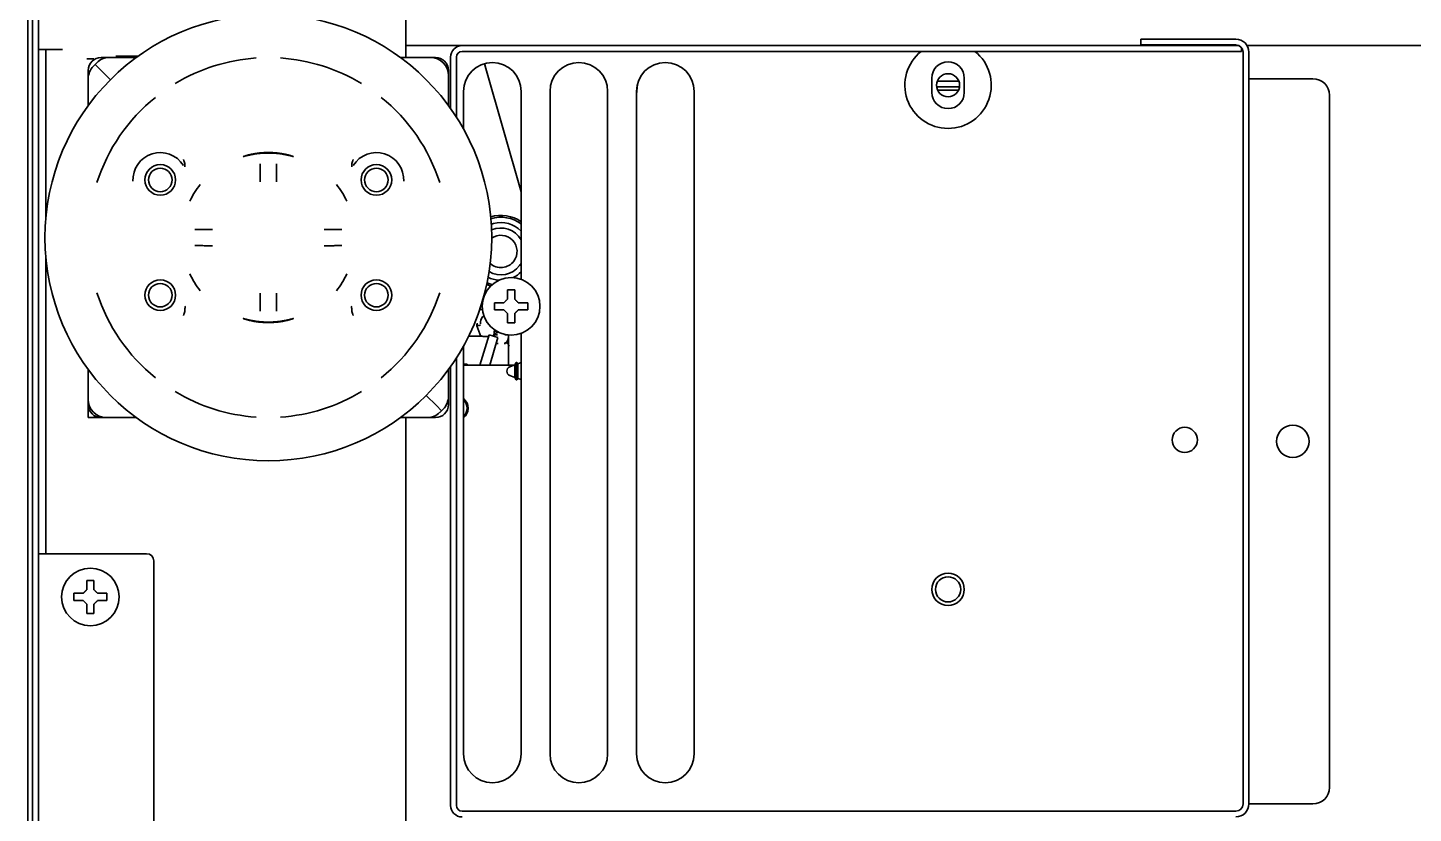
# Model space of a CAD drawing. Header units: inches. Extents: x 885 to 6823, y 710 to 5493.
# Drawn here: x 2614.3 to 2806.6, y 4476.8 to 4585.9 of the extents above; entities that cross this region are included whole.
import ezdxf

# ---------------------------------------------------------------- set-up
doc = ezdxf.new("R2010")
doc.units = ezdxf.units.IN
doc.layers.add('1', color=7, linetype='Continuous', true_color=0xffffff)

msp = doc.modelspace()

# ---------------------------------------------------------------- linework, layer by layer
at = {"layer": '1', "color": 7, "linetype": 'Continuous', "lineweight": 35}
for p, q in [((2615.78, 4582.88), (2615.78, 5239.08)), ((2615.78, 4582.88), (2615.78, 5239.08)), ((2614.28, 4976.88), (2614.28, 4413.08)), ((2614.96, 4416.08), (2614.96, 4975.88)), ((2666.78, 4581.79), (2666.78, 4740.59)), ((2674.58, 4583.43), (2666.78, 4583.43)), ((2674.58, 4583.43), (2780.48, 4583.43)), ((2768.78, 4584.33), (2771.08, 4584.33)), ((2768.78, 4584.33), (2768.78, 4583.53)), ((2771.08, 4583.53), (2768.78, 4583.53)), ((2781.98, 4584.33), (2771.08, 4584.33)), ((2781.98, 4583.53), (2771.08, 4583.53)), ((2780.48, 4583.43), (2782.42, 4583.43)), ((2782.78, 4583.13), (2782.78, 4582.63)), ((2898.86, 4583.43), (2783.55, 4583.43)), ((2615.78, 4582.88), (2617.78, 4582.88)), ((2615.78, 4512.88), (2615.78, 4582.88)), ((2615.78, 4582.88), (2617.78, 4582.88)), ((2615.78, 4512.88), (2615.78, 4582.88)), ((2616.78, 4559.27), (2616.78, 4582.88)), ((2616.78, 4559.27), (2616.78, 4582.88)), ((2617.78, 4582.88), (2619.11, 4582.88)), ((2617.78, 4582.88), (2619.11, 4582.88)), ((2625.63, 4581.78), (2624.48, 4581.78)), ((2625.63, 4581.78), (2629.35, 4581.78)), ((2629.63, 4581.98), (2626.5, 4581.98)), ((2666.01, 4581.78), (2670.18, 4581.78)), ((2670.88, 4581.78), (2670.18, 4581.78)), ((2672.98, 4574.7), (2672.98, 4581.83)), ((2673.78, 4573.51), (2673.78, 4581.83)), ((2674.58, 4582.63), (2780.48, 4582.63)), ((2782.78, 4582.63), (2780.48, 4582.63)), ((2782.98, 4478.13), (2782.98, 4582.53)), ((2783.78, 4478.13), (2783.78, 4582.53)), ((2622.68, 4579.98), (2622.68, 4578.83)), ((2623.64, 4580.82), (2623.41, 4580.6)), ((2623.64, 4580.82), (2623.86, 4581.05)), ((2623.64, 4580.82), (2624.35, 4580.12)), ((2623.64, 4580.82), (2624.35, 4580.12)), ((2625.76, 4578.7), (2624.35, 4580.12)), ((2625.76, 4578.7), (2624.35, 4580.12)), ((2672.68, 4579.28), (2672.68, 4579.98)), ((2672.68, 4579.28), (2672.68, 4575.11)), ((2677.87, 4580.26), (2677.68, 4580.93)), ((2682.78, 4563.13), (2677.87, 4580.26)), ((2622.68, 4578.83), (2622.68, 4575.11)), ((2698.78, 4576.66), (2698.9, 4578.07)), ((2739.78, 4576.93), (2739.78, 4578.93)), ((2743.61, 4577.7), (2740.45, 4577.7)), ((2740.54, 4578.51), (2743.52, 4578.51)), ((2744.28, 4578.93), (2744.28, 4576.93)), ((2783.78, 4578.83), (2784.78, 4578.83)), ((2784.78, 4578.83), (2792.68, 4578.83)), ((2674.78, 4571.83), (2674.78, 4577.08)), ((2682.78, 4577.08), (2682.78, 4550.98)), ((2686.78, 4485.08), (2686.78, 4577.08)), ((2694.78, 4577.08), (2694.78, 4485.08)), ((2698.78, 4485.08), (2698.78, 4577.08)), ((2706.78, 4577.08), (2706.78, 4485.08)), ((2740.59, 4577.23), (2743.47, 4577.23)), ((2794.98, 4480.43), (2794.98, 4576.53)), ((2636.1, 4566.62), (2636.1, 4566.94)), ((2659.26, 4566.62), (2659.26, 4566.94)), ((2616.78, 4512.88), (2616.78, 4554.29)), ((2616.78, 4512.88), (2616.78, 4554.29)), ((2636.1, 4546.95), (2636.1, 4546.62)), ((2659.26, 4546.95), (2659.26, 4546.62)), ((2677.48, 4546.78), (2677.02, 4546.78)), ((2677.35, 4547.28), (2677.19, 4547.28)), ((2679.08, 4547.23), (2679.08, 4547.73)), ((2679.08, 4546.73), (2679.08, 4547.23)), ((2683.68, 4547.73), (2683.68, 4547.23)), ((2683.68, 4547.23), (2683.68, 4546.73)), ((2676.61, 4544.81), (2676.61, 4544.52)), ((2677.34, 4543.08), (2675.49, 4543.08)), ((2676.76, 4544.55), (2676.61, 4544.52)), ((2676.61, 4544.52), (2677.02, 4543.39)), ((2678.31, 4543.27), (2677.05, 4539.08)), ((2677.49, 4543.06), (2678.24, 4543.06)), ((2678.31, 4543.27), (2679.55, 4542.89)), ((2678.41, 4539.08), (2679.55, 4542.89)), ((2679.01, 4543.76), (2679.01, 4543.83)), ((2679.01, 4543.76), (2679.01, 4543.24)), ((2679.01, 4543.76), (2679.16, 4543.76)), ((2679.01, 4543.06), (2679.01, 4543.24)), ((2679.16, 4543.76), (2679.4, 4543.76)), ((2679.51, 4543.55), (2679.51, 4543.7)), ((2681.01, 4543.24), (2681.01, 4543.04)), ((2682.78, 4543.48), (2682.78, 4485.08)), ((2674.78, 4485.08), (2674.78, 4541.73)), ((2679.51, 4542.04), (2679.51, 4542.14)), ((2679.51, 4541.97), (2679.51, 4542.04)), ((2680.51, 4542.14), (2680.51, 4542.04)), ((2680.51, 4542.04), (2680.51, 4541.97)), ((2681.01, 4541.82), (2681.01, 4539.08)), ((2672.98, 4477.93), (2672.98, 4538.87)), ((2673.78, 4477.93), (2673.78, 4540.05)), ((2674.78, 4539.18), (2675.28, 4539.18)), ((2674.78, 4539.08), (2681.87, 4539.08)), ((2675.28, 4539.08), (2675.28, 4539.18)), ((2681.88, 4539.09), (2681.21, 4538.84)), ((2682.08, 4539.43), (2681.88, 4539.09)), ((2681.88, 4537.37), (2681.88, 4539.09)), ((2682.08, 4537.04), (2682.08, 4539.43)), ((2682.18, 4539.43), (2682.08, 4539.43)), ((2682.29, 4539.24), (2682.18, 4539.43)), ((2682.18, 4539.43), (2682.18, 4537.04)), ((2682.78, 4539.41), (2682.29, 4539.24)), ((2682.29, 4539.24), (2682.29, 4537.23)), ((2622.68, 4538.45), (2622.68, 4534.28)), ((2672.68, 4538.45), (2672.68, 4534.73)), ((2681.21, 4537.62), (2681.88, 4537.37)), ((2681.88, 4537.37), (2682.08, 4537.04)), ((2682.08, 4537.04), (2682.18, 4537.04)), ((2682.18, 4537.04), (2682.29, 4537.23)), ((2682.29, 4537.23), (2682.78, 4537.05)), ((2622.68, 4534.28), (2622.68, 4533.58)), ((2622.68, 4533.58), (2622.68, 4531.78)), ((2671.01, 4533.45), (2669.6, 4534.86)), ((2671.01, 4533.45), (2669.6, 4534.86)), ((2671.01, 4533.45), (2671.72, 4532.74)), ((2671.01, 4533.45), (2671.72, 4532.74)), ((2672.68, 4533.58), (2672.68, 4534.73)), ((2622.68, 4531.78), (2624.48, 4531.78)), ((2624.48, 4531.78), (2625.18, 4531.78)), ((2625.18, 4531.78), (2629.35, 4531.78)), ((2666.01, 4531.78), (2669.73, 4531.78)), ((2666.78, 4431.08), (2666.78, 4531.79)), ((2669.73, 4531.78), (2670.88, 4531.78)), ((2671.5, 4532.51), (2671.72, 4532.74)), ((2671.95, 4532.97), (2671.72, 4532.74)), ((2615.78, 4431.08), (2615.78, 4512.88)), ((2615.78, 4431.08), (2615.78, 4512.88)), ((2615.78, 4512.88), (2617.78, 4512.88)), ((2615.78, 4512.88), (2617.78, 4512.88)), ((2617.78, 4512.88), (2630.78, 4512.88)), ((2617.78, 4512.88), (2630.78, 4512.88)), ((2631.78, 4456.97), (2631.78, 4511.88)), ((2631.78, 4456.97), (2631.78, 4511.88)), ((2620.68, 4506.88), (2620.68, 4507.38)), ((2620.68, 4506.38), (2620.68, 4506.88)), ((2625.28, 4507.38), (2625.28, 4506.88)), ((2625.28, 4506.88), (2625.28, 4506.38)), ((2783.78, 4478.13), (2784.78, 4478.13)), ((2784.78, 4478.13), (2792.68, 4478.13)), ((2781.98, 4477.13), (2674.58, 4477.13))]:
    msp.add_line(p, q, dxfattribs=at)
for centre, radius in [((2647.68, 4556.78), 31), ((2742.03, 4577.93), 1.6), ((2632.68, 4564.78), 2.13), ((2632.68, 4564.78), 1.63), ((2662.68, 4564.78), 2.13), ((2662.68, 4564.78), 1.63), ((2632.68, 4548.78), 2.13), ((2632.68, 4548.78), 1.63), ((2662.68, 4548.78), 2.13), ((2662.68, 4548.78), 1.63), ((2681.38, 4547.23), 4), ((2774.88, 4528.68), 1.75), ((2789.88, 4528.48), 2.25), ((2622.98, 4506.88), 4), ((2742.03, 4507.93), 2.25), ((2742.03, 4507.93), 1.75)]:
    msp.add_circle(centre, radius, dxfattribs=at)
for centre, radius, start, end in [((2674.58, 4581.83), 1.6, 90, 180), ((2781.98, 4582.53), 1.8, 0, 90), ((2781.98, 4582.53), 1, 0, 90), ((2624.48, 4579.98), 1.8, 90, 180), ((2625.63, 4579.28), 2.5, 90, 135), ((2647.68, 4556.78), 24.99, 93.8243, 121.1757), ((2647.68, 4556.78), 24.99, 58.8243, 86.1757), ((2670.18, 4579.28), 2.5, 0, 90), ((2670.88, 4579.98), 1.8, 0, 90), ((2674.58, 4581.83), 0.8, 90, 180), ((2742.03, 4577.93), 6, 128.43, 270), ((2742.03, 4578.93), 2.25, 0, 180), ((2742.03, 4577.93), 6, 270, 51.57), ((2625.18, 4578.83), 2.5, 135, 180), ((2678.78, 4577.08), 4, 0, 180), ((2690.78, 4577.08), 4, 0, 180), ((2702.78, 4577.08), 4, 0, 180), ((2792.68, 4576.53), 2.3, 0, 90), ((2647.68, 4556.78), 24.99, 128.8243, 162.147), ((2647.68, 4556.78), 24.99, 17.853, 51.1757), ((2742.03, 4576.93), 2.25, 180, 0), ((2632.68, 4564.78), 3.79, 32.2484, 182.8327), ((2662.68, 4564.78), 3.79, 357.1673, 147.7516), ((2647.68, 4556.78), 12, 142.0046, 155.1606), ((2647.68, 4556.78), 12, 24.8394, 37.9954), ((2679.95, 4554.85), 5, 55.5931, 106.3475), ((2679.95, 4554.85), 5, 55.5946, 106.3377), ((2679.95, 4554.85), 4.75, 53.5006, 106.9494), ((2679.95, 4554.85), 4.75, 53.5021, 106.9452), ((2679.95, 4554.85), 4, 104.504, 109.409), ((2679.95, 4554.85), 4, 45.059, 104.504), ((2679.95, 4554.85), 3.25, 29.6169, 113.4294), ((2679.95, 4554.85), 2.25, 323, 124.5106), ((2679.95, 4554.85), 3.25, 239.705, 323), ((2679.95, 4554.85), 2.25, 228.6238, 323), ((2679.95, 4554.85), 3.25, 323, 330.3856), ((2647.68, 4556.78), 12, 204.8394, 217.9954), ((2647.68, 4556.78), 12, 322.0046, 335.1606), ((2679.95, 4554.85), 4.75, 246.185, 255.365), ((2679.95, 4554.85), 4.75, 246.704, 255.3665), ((2679.95, 4554.85), 4, 243.734, 266.1384), ((2679.95, 4554.85), 4, 295.0677, 314.9352), ((2647.68, 4556.78), 24.99, 197.853, 231.1757), ((2647.68, 4556.78), 24.99, 308.8243, 342.147), ((2679.95, 4554.85), 5, 246.7756, 253.5762), ((2679.95, 4554.85), 5, 246.7884, 253.5777), ((2677.49, 4543.56), 0.5, 200, 270), ((2678.56, 4543.56), 0.5, 299.0927, 334.1581), ((2681.43, 4538.23), 0.65, 110, 250), ((2647.68, 4556.78), 24.99, 238.8243, 266.1757), ((2647.68, 4556.78), 24.99, 273.8243, 301.1757), ((2625.18, 4534.28), 2.5, 180, 270), ((2624.48, 4533.58), 1.8, 180, 270), ((2670.88, 4533.58), 1.8, 270, 0), ((2670.18, 4534.73), 2.5, 315, 0), ((2673.78, 4533.08), 1.65, 307.2994, 51.705), ((2673.78, 4533.08), 1.5, 311.8106, 48.1894), ((2669.73, 4534.28), 2.5, 270, 315), ((2630.78, 4511.88), 1, 0, 90), ((2630.78, 4511.88), 1, 0, 90), ((2678.78, 4485.08), 4, 180, 0), ((2690.78, 4485.08), 4, 180, 0), ((2702.78, 4485.08), 4, 180, 0), ((2792.68, 4480.43), 2.3, 270, 0), ((2674.58, 4477.93), 1.6, 180, 270), ((2674.58, 4477.93), 0.8, 180, 270), ((2781.98, 4478.13), 1.8, 270, 0), ((2781.98, 4478.13), 1, 270, 0)]:
    msp.add_arc(centre, radius, start, end, dxfattribs=at)
for points in [[(2623.48, 4581.58), (2623.31, 4581.58), (2622.98, 4581.58), (2622.65, 4581.58), (2622.48, 4581.58)], [(2644.18, 4568.02), (2644.18, 4568.02), (2644.19, 4568.03), (2644.21, 4568.04), (2644.25, 4568.05), (2644.31, 4568.07), (2644.38, 4568.09), (2644.47, 4568.12), (2644.58, 4568.15), (2644.7, 4568.19), (2644.84, 4568.23), (2644.99, 4568.26), (2645.16, 4568.3), (2645.34, 4568.34), (2645.53, 4568.38), (2645.73, 4568.42), (2645.94, 4568.45), (2646.16, 4568.48), (2646.38, 4568.51), (2646.61, 4568.54), (2646.85, 4568.56), (2647.08, 4568.57), (2647.32, 4568.58), (2647.56, 4568.59), (2647.8, 4568.59), (2648.04, 4568.58), (2648.28, 4568.57), (2648.51, 4568.56), (2648.75, 4568.54), (2648.98, 4568.51), (2649.2, 4568.48), (2649.42, 4568.45), (2649.63, 4568.42), (2649.83, 4568.38), (2650.02, 4568.34), (2650.2, 4568.3), (2650.37, 4568.26), (2650.52, 4568.23), (2650.66, 4568.19), (2650.78, 4568.15), (2650.89, 4568.12), (2650.98, 4568.09), (2651.05, 4568.07), (2651.11, 4568.05), (2651.15, 4568.04), (2651.17, 4568.03), (2651.18, 4568.02), (2651.18, 4568.02)], [(2651.18, 4568.02), (2651.18, 4568.02), (2651.17, 4568.02), (2651.15, 4568.03), (2651.11, 4568.04), (2651.05, 4568.05), (2650.98, 4568.07), (2650.89, 4568.1), (2650.78, 4568.12), (2650.66, 4568.16), (2650.52, 4568.19), (2650.37, 4568.22), (2650.2, 4568.26), (2650.02, 4568.3), (2649.83, 4568.33), (2649.63, 4568.37), (2649.42, 4568.4), (2649.2, 4568.43), (2648.98, 4568.46), (2648.75, 4568.48), (2648.52, 4568.5), (2648.28, 4568.51), (2648.04, 4568.52), (2647.8, 4568.52), (2647.56, 4568.52), (2647.32, 4568.52), (2647.08, 4568.51), (2646.84, 4568.5), (2646.61, 4568.48), (2646.38, 4568.46), (2646.16, 4568.43), (2645.94, 4568.4), (2645.73, 4568.37), (2645.53, 4568.33), (2645.34, 4568.3), (2645.16, 4568.26), (2644.99, 4568.22), (2644.84, 4568.19), (2644.7, 4568.16), (2644.58, 4568.12), (2644.47, 4568.1), (2644.38, 4568.07), (2644.31, 4568.05), (2644.25, 4568.04), (2644.21, 4568.03), (2644.19, 4568.02), (2644.18, 4568.02), (2644.18, 4568.02)], [(2680.88, 4549.53), (2681.05, 4549.53), (2681.38, 4549.53), (2681.71, 4549.53), (2681.88, 4549.53)], [(2680.88, 4548.23), (2680.88, 4548.29), (2680.88, 4548.39), (2680.88, 4548.56), (2680.88, 4548.71), (2680.88, 4548.87), (2680.88, 4549.02), (2680.88, 4549.18), (2680.88, 4549.34), (2680.88, 4549.47), (2680.88, 4549.53)], [(2680.38, 4546.73), (2680.33, 4546.73), (2680.22, 4546.73), (2680.06, 4546.73), (2679.9, 4546.73), (2679.74, 4546.73), (2679.59, 4546.73), (2679.43, 4546.73), (2679.27, 4546.73), (2679.14, 4546.73), (2679.08, 4546.73)], [(2680.38, 4547.73), (2680.4, 4547.76), (2680.45, 4547.8), (2680.52, 4547.87), (2680.59, 4547.95), (2680.67, 4548.02), (2680.74, 4548.09), (2680.81, 4548.16), (2680.86, 4548.21), (2680.88, 4548.23)], [(2680.88, 4546.23), (2680.85, 4546.26), (2680.8, 4546.31), (2680.73, 4546.38), (2680.66, 4546.45), (2680.59, 4546.52), (2680.52, 4546.59), (2680.45, 4546.66), (2680.4, 4546.71), (2680.38, 4546.73)], [(2681.88, 4548.23), (2681.91, 4548.21), (2681.96, 4548.15), (2682.03, 4548.08), (2682.1, 4548.01), (2682.17, 4547.94), (2682.24, 4547.87), (2682.31, 4547.8), (2682.36, 4547.75), (2682.38, 4547.73)], [(2682.38, 4546.73), (2682.36, 4546.71), (2682.31, 4546.66), (2682.24, 4546.59), (2682.17, 4546.52), (2682.09, 4546.45), (2682.02, 4546.37), (2681.95, 4546.3), (2681.9, 4546.26), (2681.88, 4546.23)], [(2682.38, 4547.73), (2682.43, 4547.73), (2682.54, 4547.73), (2682.7, 4547.73), (2682.86, 4547.73), (2683.02, 4547.73), (2683.17, 4547.73), (2683.33, 4547.73), (2683.49, 4547.73), (2683.62, 4547.73), (2683.68, 4547.73)], [(2651.18, 4545.54), (2651.18, 4545.54), (2651.17, 4545.54), (2651.15, 4545.53), (2651.11, 4545.51), (2651.05, 4545.49), (2650.98, 4545.47), (2650.89, 4545.44), (2650.78, 4545.41), (2650.66, 4545.37), (2650.52, 4545.34), (2650.37, 4545.3), (2650.2, 4545.26), (2650.02, 4545.22), (2649.83, 4545.18), (2649.63, 4545.14), (2649.42, 4545.11), (2649.2, 4545.08), (2648.98, 4545.05), (2648.75, 4545.03), (2648.51, 4545.01), (2648.28, 4544.99), (2648.04, 4544.98), (2647.8, 4544.98), (2647.56, 4544.98), (2647.32, 4544.98), (2647.08, 4544.99), (2646.85, 4545.01), (2646.61, 4545.03), (2646.38, 4545.05), (2646.16, 4545.08), (2645.94, 4545.11), (2645.73, 4545.14), (2645.53, 4545.18), (2645.34, 4545.22), (2645.16, 4545.26), (2644.99, 4545.3), (2644.84, 4545.34), (2644.7, 4545.37), (2644.58, 4545.41), (2644.47, 4545.44), (2644.38, 4545.47), (2644.31, 4545.49), (2644.25, 4545.51), (2644.21, 4545.53), (2644.19, 4545.54), (2644.18, 4545.54), (2644.18, 4545.54)], [(2644.18, 4545.54), (2644.18, 4545.54), (2644.19, 4545.54), (2644.21, 4545.54), (2644.25, 4545.53), (2644.31, 4545.51), (2644.38, 4545.49), (2644.47, 4545.47), (2644.58, 4545.44), (2644.7, 4545.41), (2644.84, 4545.37), (2644.99, 4545.34), (2645.16, 4545.3), (2645.34, 4545.27), (2645.53, 4545.23), (2645.73, 4545.2), (2645.94, 4545.16), (2646.16, 4545.13), (2646.38, 4545.11), (2646.61, 4545.09), (2646.84, 4545.07), (2647.08, 4545.05), (2647.32, 4545.04), (2647.56, 4545.04), (2647.8, 4545.04), (2648.04, 4545.04), (2648.28, 4545.05), (2648.52, 4545.07), (2648.75, 4545.09), (2648.98, 4545.11), (2649.2, 4545.13), (2649.42, 4545.16), (2649.63, 4545.2), (2649.83, 4545.23), (2650.02, 4545.27), (2650.2, 4545.3), (2650.37, 4545.34), (2650.52, 4545.37), (2650.66, 4545.41), (2650.78, 4545.44), (2650.89, 4545.47), (2650.98, 4545.49), (2651.05, 4545.51), (2651.11, 4545.53), (2651.15, 4545.54), (2651.17, 4545.54), (2651.18, 4545.54), (2651.18, 4545.54)], [(2676.61, 4544.81), (2676.61, 4544.81), (2676.66, 4544.81), (2676.76, 4544.81)], [(2681.88, 4544.93), (2681.71, 4544.93), (2681.38, 4544.93), (2681.05, 4544.93), (2680.88, 4544.93)], [(2681.88, 4546.23), (2681.88, 4546.18), (2681.88, 4546.07), (2681.88, 4545.91), (2681.88, 4545.75), (2681.88, 4545.59), (2681.88, 4545.44), (2681.88, 4545.29), (2681.88, 4545.12), (2681.88, 4545), (2681.88, 4544.93)], [(2677.11, 4544.61), (2677.07, 4544.6), (2676.98, 4544.58), (2676.86, 4544.56), (2676.79, 4544.55), (2676.76, 4544.55)], [(2681.01, 4543.04), (2681.01, 4542.91), (2681.01, 4542.66), (2681.01, 4542.31), (2681.01, 4542.01), (2681.01, 4541.87), (2681.01, 4541.82)], [(2622.48, 4509.18), (2622.65, 4509.18), (2622.98, 4509.18), (2623.31, 4509.18), (2623.48, 4509.18)], [(2622.48, 4507.88), (2622.48, 4507.94), (2622.48, 4508.04), (2622.48, 4508.21), (2622.48, 4508.36), (2622.48, 4508.52), (2622.48, 4508.67), (2622.48, 4508.83), (2622.48, 4508.99), (2622.48, 4509.12), (2622.48, 4509.18)], [(2621.98, 4506.38), (2621.93, 4506.38), (2621.82, 4506.38), (2621.66, 4506.38), (2621.5, 4506.38), (2621.34, 4506.38), (2621.19, 4506.38), (2621.03, 4506.38), (2620.87, 4506.38), (2620.74, 4506.38), (2620.68, 4506.38)], [(2621.98, 4507.38), (2622, 4507.41), (2622.05, 4507.45), (2622.12, 4507.52), (2622.19, 4507.6), (2622.27, 4507.67), (2622.34, 4507.74), (2622.41, 4507.81), (2622.46, 4507.86), (2622.48, 4507.88)], [(2622.48, 4505.88), (2622.45, 4505.91), (2622.4, 4505.96), (2622.33, 4506.03), (2622.26, 4506.1), (2622.19, 4506.17), (2622.12, 4506.24), (2622.05, 4506.31), (2622, 4506.36), (2621.98, 4506.38)], [(2623.48, 4507.88), (2623.51, 4507.86), (2623.56, 4507.8), (2623.63, 4507.73), (2623.7, 4507.66), (2623.77, 4507.59), (2623.84, 4507.52), (2623.91, 4507.45), (2623.96, 4507.4), (2623.98, 4507.38)], [(2623.98, 4506.38), (2623.96, 4506.36), (2623.91, 4506.31), (2623.84, 4506.24), (2623.77, 4506.17), (2623.69, 4506.1), (2623.62, 4506.02), (2623.55, 4505.95), (2623.5, 4505.91), (2623.48, 4505.88)], [(2623.98, 4507.38), (2624.03, 4507.38), (2624.14, 4507.38), (2624.3, 4507.38), (2624.46, 4507.38), (2624.62, 4507.38), (2624.77, 4507.38), (2624.93, 4507.38), (2625.09, 4507.38), (2625.22, 4507.38), (2625.28, 4507.38)], [(2623.48, 4504.58), (2623.31, 4504.58), (2622.98, 4504.58), (2622.65, 4504.58), (2622.48, 4504.58)], [(2623.48, 4505.88), (2623.48, 4505.83), (2623.48, 4505.72), (2623.48, 4505.56), (2623.48, 4505.4), (2623.48, 4505.24), (2623.48, 4505.09), (2623.48, 4504.94), (2623.48, 4504.77), (2623.48, 4504.65), (2623.48, 4504.58)]]:
    msp.add_open_spline(points, degree=3, dxfattribs=at)
for points, knots in [([(2636.08, 4567.07), (2636.05, 4567.16), (2636.02, 4567.26), (2635.98, 4567.39), (2635.96, 4567.44), (2635.93, 4567.51), (2635.93, 4567.53), (2635.91, 4567.58), (2635.9, 4567.6), (2635.89, 4567.62)], [0, 0, 0, 0, 0.5, 0.5, 0.75, 0.75, 0.875, 0.875, 1, 1, 1, 1]), ([(2636.1, 4566.94), (2636.1, 4566.96), (2636.1, 4566.98), (2636.09, 4567.03), (2636.09, 4567.05), (2636.08, 4567.07)], [0, 0, 0, 0, 0.5, 0.5, 1, 1, 1, 1]), ([(2646.56, 4567), (2646.56, 4566.91), (2646.56, 4566.83), (2646.56, 4566.65), (2646.56, 4566.47), (2646.56, 4566.27), (2646.55, 4566.14), (2646.55, 4566.12), (2646.55, 4566.07), (2646.55, 4566.04), (2646.55, 4565.96), (2646.55, 4565.91), (2646.55, 4565.75), (2646.55, 4565.54), (2646.55, 4565.31), (2646.55, 4565.15), (2646.55, 4565.06), (2646.55, 4564.97), (2646.55, 4564.92), (2646.55, 4564.89), (2646.55, 4564.74), (2646.55, 4564.63), (2646.55, 4564.51)], [0, 0, 0, 0, 0.125, 0.125, 0.25, 0.375, 0.375, 0.40625, 0.40625, 0.4375, 0.4375, 0.5, 0.5, 0.625, 0.75, 0.75, 0.8125, 0.84375, 0.84375, 0.875, 0.875, 1, 1, 1, 1]), ([(2648.81, 4564.51), (2648.81, 4564.63), (2648.81, 4564.74), (2648.81, 4564.97), (2648.81, 4565.2), (2648.81, 4565.42), (2648.81, 4565.56), (2648.81, 4565.58), (2648.81, 4565.64), (2648.81, 4565.67), (2648.81, 4565.75), (2648.81, 4565.8), (2648.81, 4565.96), (2648.81, 4566.17), (2648.81, 4566.36), (2648.8, 4566.51), (2648.8, 4566.58), (2648.8, 4566.65), (2648.8, 4566.69), (2648.8, 4566.72), (2648.8, 4566.83), (2648.8, 4566.91), (2648.8, 4567)], [0, 0, 0, 0, 0.125, 0.125, 0.25, 0.375, 0.375, 0.40625, 0.40625, 0.4375, 0.4375, 0.5, 0.5, 0.625, 0.75, 0.75, 0.8125, 0.84375, 0.84375, 0.875, 0.875, 1, 1, 1, 1]), ([(2659.26, 4566.94), (2659.26, 4566.96), (2659.26, 4566.98), (2659.27, 4567.03), (2659.27, 4567.05), (2659.28, 4567.07)], [0, 0, 0, 0, 0.5, 0.5, 1, 1, 1, 1]), ([(2659.28, 4567.07), (2659.31, 4567.16), (2659.34, 4567.26), (2659.38, 4567.39), (2659.4, 4567.44), (2659.43, 4567.51), (2659.43, 4567.53), (2659.45, 4567.58), (2659.46, 4567.6), (2659.47, 4567.62)], [0, 0, 0, 0, 0.5, 0.5, 0.75, 0.75, 0.875, 0.875, 1, 1, 1, 1]), ([(2639.95, 4557.91), (2639.83, 4557.91), (2639.72, 4557.91), (2639.49, 4557.91), (2639.26, 4557.91), (2639.04, 4557.91), (2638.9, 4557.91), (2638.88, 4557.91), (2638.82, 4557.91), (2638.8, 4557.91), (2638.71, 4557.91), (2638.66, 4557.91), (2638.5, 4557.91), (2638.29, 4557.91), (2638.1, 4557.91), (2637.95, 4557.91), (2637.88, 4557.91), (2637.81, 4557.9), (2637.77, 4557.9), (2637.75, 4557.9), (2637.63, 4557.9), (2637.55, 4557.9), (2637.47, 4557.9)], [0, 0, 0, 0, 0.125, 0.125, 0.25, 0.375, 0.375, 0.40625, 0.40625, 0.4375, 0.4375, 0.5, 0.5, 0.625, 0.75, 0.75, 0.8125, 0.84375, 0.84375, 0.875, 0.875, 1, 1, 1, 1]), ([(2657.89, 4557.9), (2657.81, 4557.9), (2657.73, 4557.9), (2657.55, 4557.9), (2657.37, 4557.91), (2657.17, 4557.91), (2657.04, 4557.91), (2657.02, 4557.91), (2656.97, 4557.91), (2656.94, 4557.91), (2656.86, 4557.91), (2656.81, 4557.91), (2656.65, 4557.91), (2656.43, 4557.91), (2656.21, 4557.91), (2656.04, 4557.91), (2655.96, 4557.91), (2655.87, 4557.91), (2655.82, 4557.91), (2655.79, 4557.91), (2655.64, 4557.91), (2655.53, 4557.91), (2655.41, 4557.91)], [0, 0, 0, 0, 0.125, 0.125, 0.25, 0.375, 0.375, 0.40625, 0.40625, 0.4375, 0.4375, 0.5, 0.5, 0.625, 0.75, 0.75, 0.8125, 0.84375, 0.84375, 0.875, 0.875, 1, 1, 1, 1]), ([(2637.47, 4555.66), (2637.55, 4555.66), (2637.63, 4555.66), (2637.81, 4555.66), (2637.99, 4555.66), (2638.19, 4555.66), (2638.32, 4555.66), (2638.34, 4555.66), (2638.4, 4555.66), (2638.42, 4555.66), (2638.5, 4555.66), (2638.55, 4555.66), (2638.71, 4555.65), (2638.93, 4555.65), (2639.15, 4555.65), (2639.32, 4555.65), (2639.4, 4555.65), (2639.49, 4555.65), (2639.54, 4555.65), (2639.57, 4555.65), (2639.72, 4555.65), (2639.83, 4555.65), (2639.95, 4555.65)], [0, 0, 0, 0, 0.125, 0.125, 0.25, 0.375, 0.375, 0.40625, 0.40625, 0.4375, 0.4375, 0.5, 0.5, 0.625, 0.75, 0.75, 0.8125, 0.84375, 0.84375, 0.875, 0.875, 1, 1, 1, 1]), ([(2655.41, 4555.65), (2655.53, 4555.65), (2655.64, 4555.65), (2655.87, 4555.65), (2656.1, 4555.65), (2656.32, 4555.65), (2656.46, 4555.65), (2656.48, 4555.65), (2656.54, 4555.65), (2656.57, 4555.65), (2656.65, 4555.65), (2656.7, 4555.65), (2656.86, 4555.66), (2657.07, 4555.66), (2657.26, 4555.66), (2657.41, 4555.66), (2657.48, 4555.66), (2657.55, 4555.66), (2657.59, 4555.66), (2657.61, 4555.66), (2657.73, 4555.66), (2657.81, 4555.66), (2657.89, 4555.66)], [0, 0, 0, 0, 0.125, 0.125, 0.25, 0.375, 0.375, 0.40625, 0.40625, 0.4375, 0.4375, 0.5, 0.5, 0.625, 0.75, 0.75, 0.8125, 0.84375, 0.84375, 0.875, 0.875, 1, 1, 1, 1]), ([(2646.55, 4549.05), (2646.55, 4548.93), (2646.55, 4548.82), (2646.55, 4548.59), (2646.55, 4548.37), (2646.55, 4548.14), (2646.55, 4548.01), (2646.55, 4547.98), (2646.55, 4547.92), (2646.55, 4547.9), (2646.55, 4547.81), (2646.55, 4547.76), (2646.55, 4547.6), (2646.55, 4547.39), (2646.56, 4547.2), (2646.56, 4547.06), (2646.56, 4546.99), (2646.56, 4546.92), (2646.56, 4546.87), (2646.56, 4546.85), (2646.56, 4546.74), (2646.56, 4546.65), (2646.56, 4546.57)], [0, 0, 0, 0, 0.125, 0.125, 0.25, 0.375, 0.375, 0.40625, 0.40625, 0.4375, 0.4375, 0.5, 0.5, 0.625, 0.75, 0.75, 0.8125, 0.84375, 0.84375, 0.875, 0.875, 1, 1, 1, 1]), ([(2648.8, 4546.57), (2648.8, 4546.65), (2648.8, 4546.74), (2648.8, 4546.91), (2648.8, 4547.1), (2648.81, 4547.29), (2648.81, 4547.42), (2648.81, 4547.45), (2648.81, 4547.5), (2648.81, 4547.52), (2648.81, 4547.6), (2648.81, 4547.65), (2648.81, 4547.81), (2648.81, 4548.03), (2648.81, 4548.25), (2648.81, 4548.42), (2648.81, 4548.5), (2648.81, 4548.59), (2648.81, 4548.65), (2648.81, 4548.67), (2648.81, 4548.82), (2648.81, 4548.93), (2648.81, 4549.05)], [0, 0, 0, 0, 0.125, 0.125, 0.25, 0.375, 0.375, 0.40625, 0.40625, 0.4375, 0.4375, 0.5, 0.5, 0.625, 0.75, 0.75, 0.8125, 0.84375, 0.84375, 0.875, 0.875, 1, 1, 1, 1]), ([(2681.88, 4549.53), (2681.88, 4549.33), (2681.88, 4549.12), (2681.88, 4548.79), (2681.88, 4548.68), (2681.88, 4548.46), (2681.88, 4548.35), (2681.88, 4548.23)], [0, 0, 0, 0, 0.5, 0.5, 0.75, 0.75, 1, 1, 1, 1]), ([(2636.1, 4546.62), (2636.1, 4546.6), (2636.1, 4546.58), (2636.09, 4546.54), (2636.09, 4546.52), (2636.08, 4546.49)], [0, 0, 0, 0, 0.5, 0.5, 1, 1, 1, 1]), ([(2636.16, 4547.26), (2636.15, 4547.21), (2636.14, 4547.17), (2636.12, 4547.06), (2636.11, 4547.01), (2636.1, 4546.95)], [0, 0, 0, 0, 0.5, 0.5, 1, 1, 1, 1]), ([(2659.26, 4546.95), (2659.25, 4547.01), (2659.24, 4547.06), (2659.22, 4547.17), (2659.21, 4547.21), (2659.2, 4547.26)], [0, 0, 0, 0, 0.5, 0.5, 1, 1, 1, 1]), ([(2659.26, 4546.62), (2659.26, 4546.6), (2659.26, 4546.58), (2659.27, 4546.54), (2659.27, 4546.52), (2659.28, 4546.49)], [0, 0, 0, 0, 0.5, 0.5, 1, 1, 1, 1]), ([(2679.08, 4547.73), (2679.28, 4547.73), (2679.49, 4547.73), (2679.82, 4547.73), (2679.93, 4547.73), (2680.15, 4547.73), (2680.27, 4547.73), (2680.38, 4547.73)], [0, 0, 0, 0, 0.5, 0.5, 0.75, 0.75, 1, 1, 1, 1]), ([(2683.68, 4546.73), (2683.48, 4546.73), (2683.27, 4546.73), (2682.94, 4546.73), (2682.83, 4546.73), (2682.61, 4546.73), (2682.5, 4546.73), (2682.38, 4546.73)], [0, 0, 0, 0, 0.5, 0.5, 0.75, 0.75, 1, 1, 1, 1]), ([(2636.08, 4546.49), (2636.05, 4546.4), (2636.02, 4546.31), (2635.98, 4546.17), (2635.96, 4546.12), (2635.93, 4546.06), (2635.93, 4546.03), (2635.91, 4545.99), (2635.9, 4545.96), (2635.89, 4545.94)], [0, 0, 0, 0, 0.5, 0.5, 0.75, 0.75, 0.875, 0.875, 1, 1, 1, 1]), ([(2659.28, 4546.49), (2659.31, 4546.4), (2659.34, 4546.31), (2659.38, 4546.17), (2659.4, 4546.12), (2659.43, 4546.06), (2659.43, 4546.03), (2659.45, 4545.99), (2659.46, 4545.96), (2659.47, 4545.94)], [0, 0, 0, 0, 0.5, 0.5, 0.75, 0.75, 0.875, 0.875, 1, 1, 1, 1]), ([(2677.61, 4545.95), (2677.54, 4545.89), (2677.25, 4545.57), (2677.11, 4545.15), (2677.11, 4544.81)], [0, 0, 0, 0, 0.20289, 1, 1, 1, 1]), ([(2680.88, 4544.93), (2680.88, 4545.13), (2680.88, 4545.34), (2680.88, 4545.67), (2680.88, 4545.78), (2680.88, 4546), (2680.88, 4546.12), (2680.88, 4546.23)], [0, 0, 0, 0, 0.5, 0.5, 0.75, 0.75, 1, 1, 1, 1]), ([(2679.01, 4543.24), (2679.01, 4543.26), (2679.01, 4543.28), (2679.03, 4543.31), (2679.04, 4543.33), (2679.06, 4543.37), (2679.08, 4543.39), (2679.11, 4543.42), (2679.13, 4543.44), (2679.16, 4543.46)], [0, 0, 0, 0, 0.25, 0.25, 0.5, 0.5, 0.75, 0.75, 1, 1, 1, 1]), ([(2679.16, 4543.26), (2679.13, 4543.26), (2679.11, 4543.26), (2679.08, 4543.26), (2679.06, 4543.26), (2679.04, 4543.26), (2679.03, 4543.26), (2679.01, 4543.25), (2679.01, 4543.25), (2679.01, 4543.24)], [0, 0, 0, 0, 0.25, 0.25, 0.5, 0.5, 0.75, 0.75, 1, 1, 1, 1]), ([(2679.16, 4543.46), (2679.16, 4543.46), (2679.16, 4543.46), (2679.17, 4543.47), (2679.18, 4543.47), (2679.19, 4543.48), (2679.19, 4543.48), (2679.2, 4543.48), (2679.21, 4543.49), (2679.22, 4543.49), (2679.23, 4543.49), (2679.24, 4543.5), (2679.24, 4543.5), (2679.25, 4543.5), (2679.26, 4543.51), (2679.27, 4543.51), (2679.28, 4543.51), (2679.29, 4543.52), (2679.3, 4543.52), (2679.31, 4543.52), (2679.31, 4543.52), (2679.32, 4543.53), (2679.33, 4543.53), (2679.34, 4543.53), (2679.35, 4543.53), (2679.36, 4543.53), (2679.37, 4543.54), (2679.38, 4543.54), (2679.39, 4543.54), (2679.4, 4543.54), (2679.41, 4543.54), (2679.42, 4543.54), (2679.43, 4543.54), (2679.43, 4543.55), (2679.44, 4543.55), (2679.45, 4543.55), (2679.46, 4543.55), (2679.47, 4543.55), (2679.48, 4543.55), (2679.49, 4543.55), (2679.5, 4543.55), (2679.51, 4543.55), (2679.51, 4543.55)], [0, 0, 0, 0, 0.027554, 0.054948, 0.082183, 0.109261, 0.136185, 0.162956, 0.189577, 0.21605, 0.242377, 0.268561, 0.294603, 0.320506, 0.346272, 0.371905, 0.397405, 0.422776, 0.448021, 0.473141, 0.498139, 0.523019, 0.547782, 0.572432, 0.59697, 0.621401, 0.645726, 0.669949, 0.694072, 0.718099, 0.742032, 0.765875, 0.78963, 0.8133, 0.836889, 0.8604, 0.883836, 0.907199, 0.930494, 0.953724, 0.976891, 1, 1, 1, 1]), ([(2679.51, 4543.27), (2679.51, 4543.27), (2679.5, 4543.27), (2679.49, 4543.27), (2679.48, 4543.27), (2679.47, 4543.27), (2679.46, 4543.27), (2679.45, 4543.27), (2679.43, 4543.27), (2679.42, 4543.27), (2679.41, 4543.27), (2679.4, 4543.27), (2679.39, 4543.27), (2679.38, 4543.27), (2679.37, 4543.27), (2679.36, 4543.27), (2679.35, 4543.27), (2679.34, 4543.27), (2679.33, 4543.27), (2679.32, 4543.27), (2679.31, 4543.27), (2679.3, 4543.27), (2679.29, 4543.27), (2679.28, 4543.27), (2679.27, 4543.27), (2679.26, 4543.27), (2679.25, 4543.26), (2679.24, 4543.26), (2679.23, 4543.26), (2679.22, 4543.26), (2679.21, 4543.26), (2679.2, 4543.26), (2679.19, 4543.26), (2679.18, 4543.26), (2679.17, 4543.26), (2679.17, 4543.26), (2679.16, 4543.26), (2679.16, 4543.26)], [0, 0, 0, 0, 0.026435, 0.052946, 0.079538, 0.106216, 0.132986, 0.159851, 0.186817, 0.213887, 0.241068, 0.268363, 0.295777, 0.323314, 0.350979, 0.378776, 0.406709, 0.434782, 0.463, 0.491367, 0.519887, 0.548563, 0.5774, 0.606402, 0.635571, 0.664912, 0.694429, 0.724125, 0.754003, 0.784067, 0.814321, 0.844767, 0.87541, 0.906251, 0.937294, 0.968543, 1, 1, 1, 1]), ([(2680.86, 4543.26), (2680.86, 4543.26), (2680.86, 4543.26), (2680.85, 4543.26), (2680.84, 4543.26), (2680.83, 4543.26), (2680.83, 4543.26), (2680.82, 4543.26), (2680.81, 4543.26), (2680.8, 4543.26), (2680.79, 4543.26), (2680.79, 4543.26), (2680.78, 4543.26), (2680.77, 4543.26), (2680.76, 4543.27), (2680.75, 4543.27), (2680.74, 4543.27), (2680.73, 4543.27), (2680.72, 4543.27), (2680.72, 4543.27), (2680.71, 4543.27), (2680.7, 4543.27), (2680.69, 4543.27), (2680.68, 4543.27), (2680.67, 4543.27), (2680.66, 4543.27), (2680.65, 4543.27), (2680.64, 4543.27), (2680.63, 4543.27), (2680.62, 4543.27), (2680.61, 4543.27), (2680.6, 4543.27), (2680.6, 4543.27), (2680.59, 4543.27), (2680.58, 4543.27), (2680.57, 4543.27), (2680.56, 4543.27), (2680.55, 4543.27), (2680.54, 4543.27), (2680.53, 4543.27), (2680.52, 4543.27), (2680.51, 4543.27), (2680.51, 4543.27)], [0, 0, 0, 0, 0.027554, 0.054948, 0.082183, 0.109261, 0.136185, 0.162956, 0.189577, 0.21605, 0.242377, 0.268561, 0.294603, 0.320506, 0.346272, 0.371905, 0.397405, 0.422776, 0.448021, 0.473141, 0.498139, 0.523019, 0.547782, 0.572432, 0.59697, 0.621401, 0.645726, 0.669949, 0.694072, 0.718099, 0.742032, 0.765875, 0.78963, 0.8133, 0.836889, 0.8604, 0.883836, 0.907199, 0.930494, 0.953724, 0.976891, 1, 1, 1, 1]), ([(2680.81, 4542), (2680.81, 4542.01), (2680.81, 4542.01), (2680.82, 4542.02), (2680.82, 4542.02), (2680.82, 4542.03), (2680.83, 4542.04), (2680.83, 4542.05), (2680.83, 4542.06), (2680.83, 4542.07), (2680.84, 4542.07), (2680.84, 4542.08), (2680.84, 4542.09), (2680.85, 4542.1), (2680.85, 4542.11), (2680.85, 4542.12), (2680.86, 4542.13), (2680.86, 4542.14), (2680.86, 4542.15), (2680.87, 4542.16), (2680.88, 4542.19), (2680.89, 4542.22), (2680.91, 4542.28), (2680.92, 4542.34), (2680.94, 4542.4), (2680.95, 4542.44), (2680.95, 4542.46), (2680.96, 4542.49), (2680.96, 4542.52), (2680.97, 4542.55), (2680.97, 4542.58), (2680.98, 4542.62), (2680.98, 4542.65), (2680.99, 4542.69), (2680.99, 4542.73), (2681, 4542.77), (2681, 4542.81), (2681, 4542.86), (2681.01, 4542.9), (2681.01, 4542.95), (2681.01, 4542.99), (2681.01, 4543.03), (2681.01, 4543.04)], [0, 0, 0, 0, 0.009602, 0.019238, 0.028911, 0.038628, 0.048394, 0.058214, 0.068093, 0.078035, 0.088046, 0.09813, 0.10829, 0.118531, 0.128855, 0.139266, 0.149765, 0.160354, 0.171032, 0.181801, 0.192657, 0.239055, 0.292279, 0.352786, 0.420963, 0.443631, 0.467735, 0.493281, 0.520266, 0.548682, 0.578532, 0.609817, 0.642541, 0.676699, 0.712287, 0.749294, 0.787707, 0.827506, 0.868667, 0.911161, 0.954953, 1, 1, 1, 1]), ([(2680.86, 4542.44), (2680.87, 4542.45), (2680.87, 4542.46), (2680.88, 4542.47), (2680.88, 4542.49), (2680.89, 4542.5), (2680.9, 4542.52), (2680.91, 4542.54), (2680.91, 4542.55), (2680.92, 4542.57), (2680.93, 4542.59), (2680.93, 4542.61), (2680.94, 4542.63), (2680.95, 4542.65), (2680.96, 4542.67), (2680.96, 4542.7), (2680.97, 4542.72), (2680.97, 4542.75), (2680.98, 4542.78), (2680.99, 4542.81), (2680.99, 4542.84), (2681, 4542.88), (2681, 4542.91), (2681.01, 4542.94), (2681.01, 4542.98), (2681.01, 4543.01), (2681.01, 4543.03), (2681.01, 4543.04)], [0, 0, 0, 0, 0.02234, 0.045837, 0.070491, 0.096302, 0.123272, 0.151401, 0.180689, 0.211136, 0.242744, 0.275513, 0.309442, 0.344532, 0.380783, 0.418196, 0.456771, 0.496508, 0.552249, 0.608041, 0.663883, 0.719776, 0.77572, 0.831714, 0.887759, 0.943854, 1, 1, 1, 1]), ([(2680.51, 4542.14), (2680.51, 4542.14), (2680.52, 4542.14), (2680.52, 4542.14), (2680.53, 4542.14), (2680.53, 4542.14), (2680.54, 4542.14), (2680.54, 4542.14), (2680.55, 4542.14), (2680.55, 4542.15), (2680.56, 4542.15), (2680.56, 4542.15), (2680.57, 4542.15), (2680.58, 4542.15), (2680.58, 4542.15), (2680.59, 4542.15), (2680.59, 4542.16), (2680.6, 4542.16), (2680.6, 4542.16), (2680.61, 4542.16), (2680.61, 4542.17), (2680.62, 4542.17), (2680.63, 4542.17), (2680.63, 4542.18), (2680.64, 4542.18), (2680.64, 4542.18), (2680.65, 4542.19), (2680.65, 4542.19), (2680.66, 4542.19), (2680.66, 4542.2), (2680.67, 4542.2), (2680.68, 4542.2), (2680.68, 4542.21), (2680.69, 4542.21), (2680.69, 4542.22), (2680.7, 4542.22), (2680.7, 4542.23), (2680.71, 4542.23), (2680.71, 4542.24), (2680.72, 4542.24), (2680.72, 4542.25), (2680.73, 4542.25), (2680.74, 4542.26), (2680.74, 4542.27), (2680.75, 4542.27), (2680.75, 4542.28), (2680.76, 4542.28), (2680.76, 4542.29), (2680.77, 4542.3), (2680.77, 4542.3), (2680.78, 4542.31), (2680.78, 4542.32), (2680.79, 4542.32), (2680.79, 4542.33), (2680.8, 4542.34), (2680.8, 4542.34), (2680.81, 4542.35), (2680.82, 4542.36), (2680.82, 4542.37), (2680.83, 4542.38), (2680.83, 4542.38), (2680.84, 4542.39), (2680.84, 4542.4), (2680.84, 4542.41), (2680.85, 4542.42), (2680.85, 4542.43), (2680.86, 4542.44), (2680.86, 4542.44), (2680.86, 4542.44)], [0, 0, 0, 0, 0.008406, 0.016857, 0.025366, 0.033945, 0.042608, 0.051367, 0.060233, 0.069218, 0.078334, 0.08759, 0.096997, 0.106565, 0.116303, 0.126219, 0.136321, 0.146618, 0.157116, 0.167824, 0.178746, 0.18989, 0.201261, 0.212864, 0.224705, 0.236789, 0.249119, 0.261702, 0.274539, 0.287636, 0.300995, 0.314621, 0.328515, 0.342682, 0.357124, 0.371844, 0.386844, 0.402127, 0.417695, 0.43355, 0.449693, 0.466128, 0.482855, 0.499877, 0.517195, 0.53481, 0.552725, 0.57094, 0.589457, 0.608277, 0.627401, 0.64683, 0.666566, 0.68661, 0.706962, 0.727624, 0.748596, 0.769879, 0.791475, 0.813383, 0.835605, 0.858142, 0.880993, 0.904161, 0.927644, 0.951445, 0.975563, 1, 1, 1, 1]), ([(2681.01, 4541.92), (2681.01, 4541.92), (2681.01, 4541.92), (2681.01, 4541.91), (2681.01, 4541.9), (2681.01, 4541.9), (2681.01, 4541.89), (2681.02, 4541.89), (2681.02, 4541.88), (2681.02, 4541.87), (2681.02, 4541.87), (2681.02, 4541.86), (2681.03, 4541.85), (2681.03, 4541.84), (2681.03, 4541.84), (2681.04, 4541.83), (2681.04, 4541.82), (2681.04, 4541.82), (2681.05, 4541.81), (2681.06, 4541.8), (2681.07, 4541.79), (2681.08, 4541.77), (2681.09, 4541.76), (2681.1, 4541.75), (2681.11, 4541.74), (2681.13, 4541.73), (2681.14, 4541.71), (2681.15, 4541.71), (2681.16, 4541.7)], [0, 0, 0, 0, 0.029004, 0.058107, 0.087308, 0.116608, 0.146006, 0.175503, 0.205098, 0.234793, 0.264586, 0.294477, 0.324467, 0.354556, 0.384744, 0.41503, 0.445415, 0.475898, 0.506481, 0.562563, 0.618328, 0.673779, 0.728918, 0.783747, 0.838267, 0.892481, 0.946392, 1, 1, 1, 1]), ([(2623.48, 4509.18), (2623.48, 4508.98), (2623.48, 4508.77), (2623.48, 4508.44), (2623.48, 4508.33), (2623.48, 4508.11), (2623.48, 4508), (2623.48, 4507.88)], [0, 0, 0, 0, 0.5, 0.5, 0.75, 0.75, 1, 1, 1, 1]), ([(2620.68, 4507.38), (2620.88, 4507.38), (2621.09, 4507.38), (2621.42, 4507.38), (2621.53, 4507.38), (2621.75, 4507.38), (2621.87, 4507.38), (2621.98, 4507.38)], [0, 0, 0, 0, 0.5, 0.5, 0.75, 0.75, 1, 1, 1, 1]), ([(2625.28, 4506.38), (2625.08, 4506.38), (2624.87, 4506.38), (2624.54, 4506.38), (2624.43, 4506.38), (2624.21, 4506.38), (2624.1, 4506.38), (2623.98, 4506.38)], [0, 0, 0, 0, 0.5, 0.5, 0.75, 0.75, 1, 1, 1, 1]), ([(2622.48, 4504.58), (2622.48, 4504.78), (2622.48, 4504.99), (2622.48, 4505.32), (2622.48, 4505.43), (2622.48, 4505.65), (2622.48, 4505.77), (2622.48, 4505.88)], [0, 0, 0, 0, 0.5, 0.5, 0.75, 0.75, 1, 1, 1, 1])]:
    msp.add_open_spline(points, degree=3, knots=knots, dxfattribs=at)

doc.saveas('drawing.dxf')
